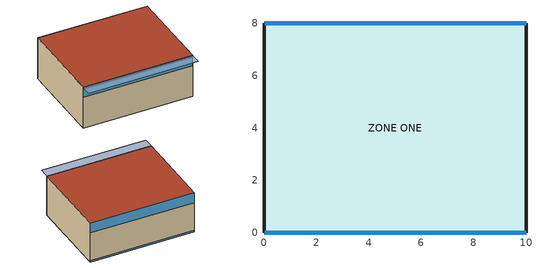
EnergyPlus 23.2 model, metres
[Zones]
ZONE ONE
 floor ground (Floor1): 0,0 0,8 10,8 10,0 z0
 wall outside (Wall1): 0,0 10,0 10,8 0,8 0,0 z0:4
 window (Dbl Clr 6mm/13mm Air): 0.02,0 9.98,0 z3:3.8; 10,8 0.02,8 z3:4; 0.02,0 10,0 z3.81:4; 10,8 0.02,8 z0:0.15
 roof outside (Ceiling1): 0,8 0,0 10,0 10,8 z4
shading: 0,1 0,-1 10,-1 10,1 z4
[Building]
NONE: Loads convergence tolerance value=0.04; Maximum number of warmup days=25; Minimum number of warmup days=6; North axis=0; Solar distribution=FullInteriorAndExterior; Temperature convergence tolerance value=0.004; Terrain=Suburbs
[Site:GroundTemperature:BuildingSurface]
20, 20, 20, 20, 20, 20, 20, 20, 20, 20, 20, 20
[Site:Location]
SAN_FRANCISCO_CA_USA_WMO_724940: Elevation=5; Latitude=37.62; Longitude=-122.37; Time zone=-8
[SizingPeriod:DesignDay] Barometric pressure=101265; Day of month=21; Daylight saving time indicator=No; Humidity condition type=WetBulb; Rain indicator=No; Snow indicator=No; Solar model indicator=ASHRAEClearSky
Name | Daily dry bulb temperature range | Day type | Maximum dry bulb temperature | Month | Sky clearness | Wetbulb or dewpoint at maximum dry bulb | Wind direction | Wind speed
SAN_FRANCISCO Ann Clg 1% Condns DB=>MWB | 9 | SummerDesignDay | 25.6 | 9 | 1 | 16.6 | 310 | 5.8
SAN_FRANCISCO Ann Htg 99% Condns DB | 0 | WinterDesignDay | 4.4 | 1 | 0 | 4.4 | 140 | 2.4
[Construction]
Ceiling1; Floor1: B5 - 1 IN DENSE INSULATION, B5 - 1 IN DENSE INSULATION, B5 - 1 IN DENSE INSULATION, C12 - 2 IN HW CONCRETE, C12 - 2 IN HW CONCRETE, C12 - 2 IN HW CONCRETE
Dbl Clr 6mm/13mm Air: CLEAR 6MM, AIR 13MM, CLEAR 6MM
Wall1: C12 - 2 IN HW CONCRETE, C12 - 2 IN HW CONCRETE, B5 - 1 IN DENSE INSULATION, B5 - 1 IN DENSE INSULATION
[Material] Specific heat=836.8; Thermal absorptance=0.9
Name | Conductivity | Density | Roughness | Solar absorptance | Thickness | Visible absorptance
B5 - 1 IN DENSE INSULATION | 0.025 | 91.30524 | VeryRough | 0.5 | 0.0253898 | 0.5
C12 - 2 IN HW CONCRETE | 1.729577 | 2242.585 | MediumRough | 0.65 | 0.0250902 | 0.65
[WindowMaterial:Gas]
AIR 13MM: Gas type=Air; Thickness=0.0127
[WindowMaterial:Glazing]
CLEAR 6MM: Back side infrared hemispherical emissivity=0.84; Back side solar reflectance at normal incidence=0.071; Back side visible reflectance at normal incidence=0.08; Conductivity=0.9; Front side infrared hemispherical emissivity=0.84; Front side solar reflectance at normal incidence=0.071; Front side visible reflectance at normal incidence=0.08; Infrared transmittance at normal incidence=0; Optical data type=SpectralAverage; Solar transmittance at normal incidence=0.775; Thickness=0.006; Visible transmittance at normal incidence=0.881
[ElectricEquipment]
ZONE ONE ElecEq 1: Design level=2200; Design level calculation method=EquipmentLevel; Fraction latent=0; Fraction lost=0; Fraction radiant=0.5; Schedule=WorkHours ScheduleG; Zone or zonelist or space or spacelist=ZONE ONE
[People]
ZONE ONE People 1: Activity level schedule=Live Gang; Air velocity schedule=Air Velo Sch; Carbon dioxide generation rate=3.82e-08; Clothing insulation calculation method=ClothingInsulationSchedule; Clothing insulation schedule=Clothing Sch; Fraction radiant=0.5; Mean radiant temperature calculation type=ZoneAveraged; Number of people=10; Number of people calculation method=People; Number of people schedule=WorkHours ScheduleG; Thermal comfort model 1 type=AdaptiveASH55; Thermal comfort model 2 type=AdaptiveCEN15251; Work efficiency schedule=Work Eff Sch; Zone or zonelist or space or spacelist=ZONE ONE
[RoomAirModelType]
MOD1: Zone=ZONE ONE; Air temperature coupling strategy=Direct; Room air modeling type=ThreeNodeDisplacementVentilation
[RoomAirSettings:ThreeNodeDisplacementVentilation]
RoomAirSettings:ThreeNodeDisplacementVentilation 1: Zone=ZONE ONE; Comfort height=1.1; Gain distribution schedule=Constant - .3; Number of plumes per occupant=1; Temperature difference threshold for reporting=0.3; Thermostat height=1.1
[Zone]
ZONE ONE: Ceiling height=Autocalculate; Multiplier=1; Type=1; Volume=Autocalculate
[Schedule:Compact]
Air Velo Sch: Through: 12/31, For: AllDays, Until: 24:00, 0.137
Clothing Sch: Through: 12/31, For: AllDays, Until: 24:00, 1
Constant - .3: Through: 12/31, For: AllDays, Until: 24:00, 0.2
Live Gang: Through: 12/31, For: AllDays, Interpolate: No, Until: 24:00, 120
Work Eff Sch: Through: 12/31, For: AllDays, Until: 24:00, 0
WorkHours ScheduleG: Through: 12/31, For: AllDays, Until: 7:00, 0, Until: 8:00, 0.25, Until: 9:00, 0.75, Until: 19:00, 1, Until: 20:00, 0.75, Until: 24:00, 0
[AirflowNetwork:MultiZone:Component:DetailedOpening] Air mass flow coefficient when opening is closed=0.001; Air mass flow exponent when opening is closed=1; Discharge coefficient for opening factor 1=0.6; Discharge coefficient for opening factor 2=0.6; Discharge coefficient for opening factor 3=0; Discharge coefficient for opening factor 4=0; Extra crack length or height of pivoting axis=0; Height factor for opening factor 3=0; Height factor for opening factor 4=0; Number of sets of opening factor data=2; Opening factor 1=0; Opening factor 2=1; Opening factor 3=0; Opening factor 4=0; Start height factor for opening factor 1=0; Start height factor for opening factor 2=0; Start height factor for opening factor 3=0; Start height factor for opening factor 4=0; Type of rectangular large vertical opening lvo=NonPivoted; Width factor for opening factor 1=1; Width factor for opening factor 3=0; Width factor for opening factor 4=0
Name | Height factor for opening factor 1 | Height factor for opening factor 2 | Width factor for opening factor 2
VW | 0 | 1 | 1
VWC | 0 | 0.01 | 0.01
VWO | 1 | 1 | 1
[AirflowNetwork:MultiZone:ExternalNode] External node height=1.524
Name | Wind pressure coefficient curve
No1 | No1_WPCValue
No2 | No2_WPCValue
[AirflowNetwork:MultiZone:ReferenceCrackConditions]
ReferenceCrackConditions: Reference barometric pressure=100000; Reference humidity ratio=0.01; Reference temperature=20
[AirflowNetwork:MultiZone:Surface] Ventilation control mode=ASHRAE55Adaptive; Window door opening factor or crack factor=1
Name | Leakage component | Surface
AirflowNetwork:MultiZone:Surface 1 | VW | win11
AirflowNetwork:MultiZone:Surface 2 | VW | win31
AirflowNetwork:MultiZone:Surface 3 | crteste | Zn001:Wall002
[AirflowNetwork:MultiZone:Surface:Crack]
crteste: Air mass flow coefficient at reference conditions=0.001; Air mass flow exponent=0.6; Reference crack conditions=ReferenceCrackConditions
[AirflowNetwork:MultiZone:WindPressureCoefficientArray]
CPNAME: Wind direction 1=0; Wind direction 2=90; Wind direction 3=180; Wind direction 4=270; Wind direction 5=360
[AirflowNetwork:MultiZone:WindPressureCoefficientValues] Airflownetwork multizone windpressurecoefficientarray=CPNAME; Wind pressure coefficient value 1=0; Wind pressure coefficient value 2=0; Wind pressure coefficient value 3=0; Wind pressure coefficient value 4=0; Wind pressure coefficient value 5=0
No1_WPCValue; No2_WPCValue
[AirflowNetwork:MultiZone:Zone]
AirflowNetwork:MultiZone:Zone 1: Zone=ZONE ONE; Indoor and outdoor enthalpy difference lower limit for maximum venting open factor=0; Indoor and outdoor enthalpy difference upper limit for minimum venting open factor=300000; Indoor and outdoor temperature difference lower limit for maximum venting open factor=0; Indoor and outdoor temperature difference upper limit for minimum venting open factor=100; Minimum venting open factor=1; Ventilation control mode=ASHRAE55Adaptive; Ventilation control zone temperature setpoint schedule=ALWAYSON
[AirflowNetwork:SimulationControl]
VENT: Absolute airflow convergence tolerance=1e-06; Airflownetwork control=MultizoneWithoutDistribution; Azimuth angle of long axis of building=90; Building type=LowRise; Convergence acceleration limit=-0.5; Height selection for local wind pressure calculation=ExternalNode; Initialization type=ZeroNodePressures; Maximum number of iterations=500; Ratio of building width along short axis to width along long axis=0.833; Relative airflow convergence tolerance=1e-05; Wind pressure coefficient type=Input
